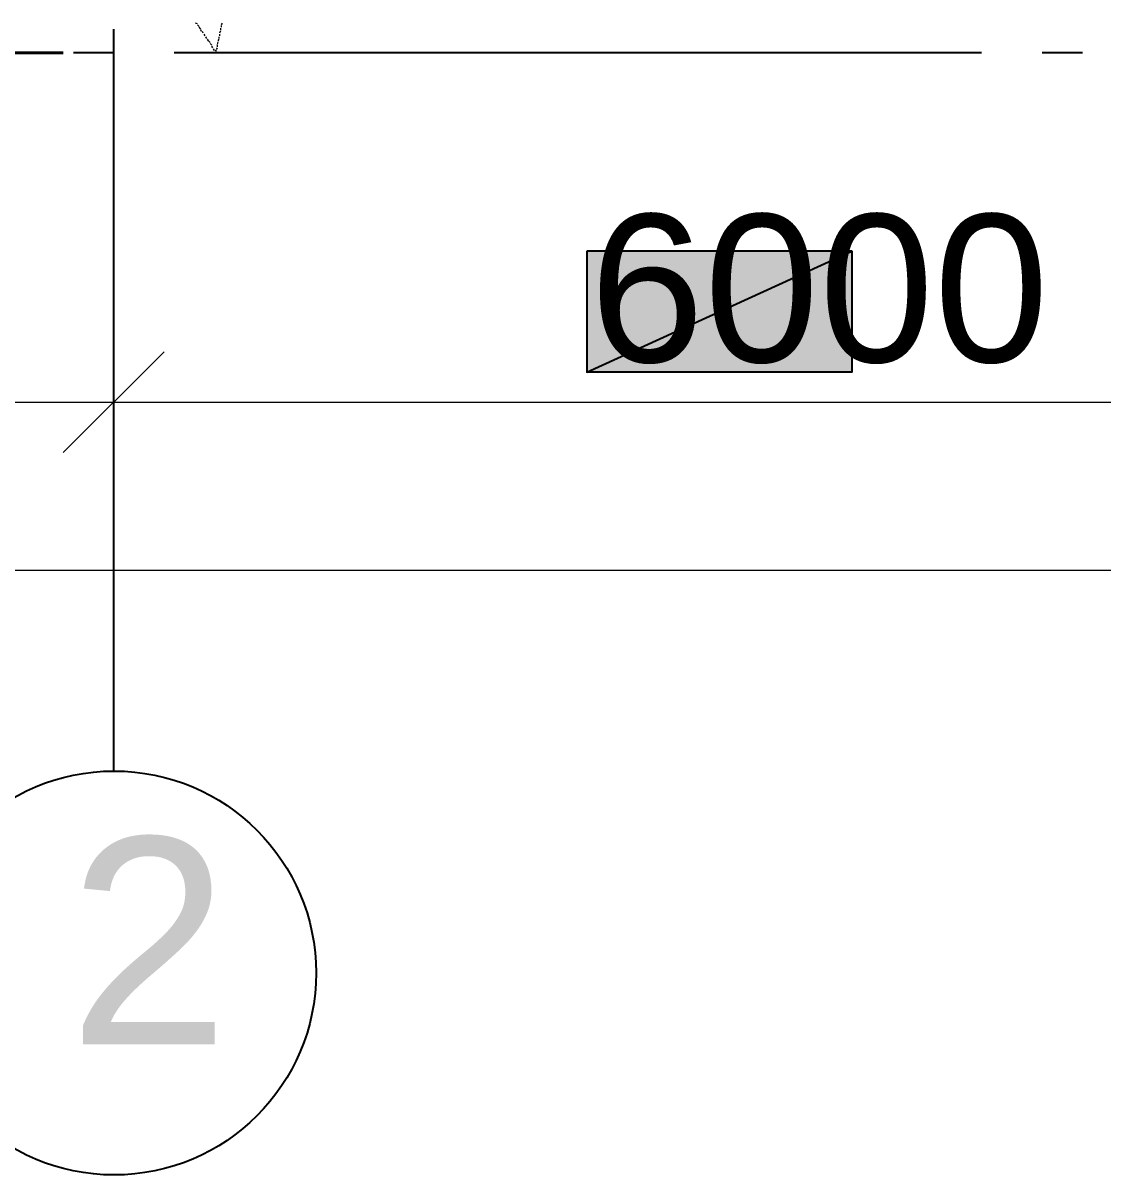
# Model space of a CAD drawing. Extents: x 8 to 21351, y 0 to 420.
# Drawn here: x 15629.75 to 15656.5, y 145.5 to 174.05 of the extents above; entities that cross this region are included whole.
import ezdxf

# ---------------------------------------------------------------- set-up
doc = ezdxf.new("R2010")
doc.units = 0
doc.styles.add('TEYPDFCAD_TEXT', font='arial.ttf')

msp = doc.modelspace()

# ---------------------------------------------------------------- hatches: boundary and pattern name
at = {"true_color": 0xffffff}
h = msp.add_hatch(color=0, dxfattribs=at)
h.paths.add_polyline_path([(15643.72, 168.402), (15643.72, 165.396), (15650.281, 168.402)])
h.paths.add_polyline_path([(15643.72, 165.396), (15650.281, 168.402), (15650.281, 165.396)])

# ---------------------------------------------------------------- linework, layer by layer
at = {"lineweight": 25}
for p, q in [((15631.993, 173.905), (15631.993, 160.507)), ((15631.993, 173.313), (15630.999, 173.313)), ((15653.499, 173.313), (15633.496, 173.313)), ((15655.996, 173.313), (15655.002, 173.313)), ((15631.993, 160.507), (15631.993, 155.49))]:
    msp.add_line(p, q, dxfattribs=at)
at = {"color": 7, "lineweight": 5}
for p, q in [((15634.068, 174.032), (15634.025, 174.054)), ((15634.11, 173.969), (15634.068, 174.011)), ((15634.152, 173.905), (15634.11, 173.948)), ((15634.639, 173.927), (15634.639, 173.884)), ((15634.682, 174.054), (15634.66, 174.011)), ((15634.66, 173.99), (15634.66, 173.948)), ((15634.174, 173.842), (15634.152, 173.884)), ((15634.216, 173.799), (15634.195, 173.842)), ((15634.258, 173.736), (15634.237, 173.778)), ((15634.301, 173.673), (15634.279, 173.715)), ((15634.343, 173.609), (15634.322, 173.651)), ((15634.385, 173.567), (15634.343, 173.609)), ((15634.597, 173.651), (15634.576, 173.609)), ((15634.597, 173.715), (15634.597, 173.673)), ((15634.639, 173.863), (15634.618, 173.799)), ((15634.618, 173.778), (15634.618, 173.736)), ((15634.428, 173.503), (15634.385, 173.546)), ((15634.449, 173.44), (15634.428, 173.482)), ((15634.491, 173.376), (15634.47, 173.418)), ((15634.533, 173.355), (15634.512, 173.376)), ((15634.555, 173.44), (15634.533, 173.397)), ((15634.533, 173.376), (15634.533, 173.355)), ((15634.576, 173.588), (15634.555, 173.524)), ((15634.555, 173.503), (15634.555, 173.461)), ((15631.993, 165.269), (15631.993, 166.645)), ((15633.242, 165.904), (15630.745, 163.407)), ((15630.004, 164.655), (15663.997, 164.655)), ((15933.999, 160.486), (15600.011, 160.486))]:
    msp.add_line(p, q, dxfattribs=at)
at = {"color": 7, "lineweight": 40}
msp.add_line((15630.745, 173.313), (15603.249, 173.313), dxfattribs=at)
at = {"lineweight": 5}
for p, q in [((15631.993, 165.269), (15631.993, 166.645)), ((15630.745, 163.407), (15633.242, 165.904)), ((15600.011, 164.655), (15634.004, 164.655))]:
    msp.add_line(p, q, dxfattribs=at)
at = {"color": 0, "true_color": 0xffffff}
for points in [[(15643.72, 168.402), (15643.72, 165.396), (15650.281, 168.402)], [(15643.72, 165.396), (15650.281, 168.402), (15650.281, 165.396)]]:
    msp.add_lwpolyline(points, close=True, dxfattribs=at)
at = {"lineweight": 25}
msp.add_circle((15632.004, 150.506), 5.006, dxfattribs=at)

# ---------------------------------------------------------------- texts
at = {"color": 7, "style": 'TEYPDFCAD_TEXT'}
for s, height, p in [('6000', 3.6618, (15643.783, 165.65)), ('2', 5.126, (15630.872, 148.738))]:
    msp.add_text(s, height=height, dxfattribs=at).set_placement(p)

doc.saveas('drawing.dxf')
